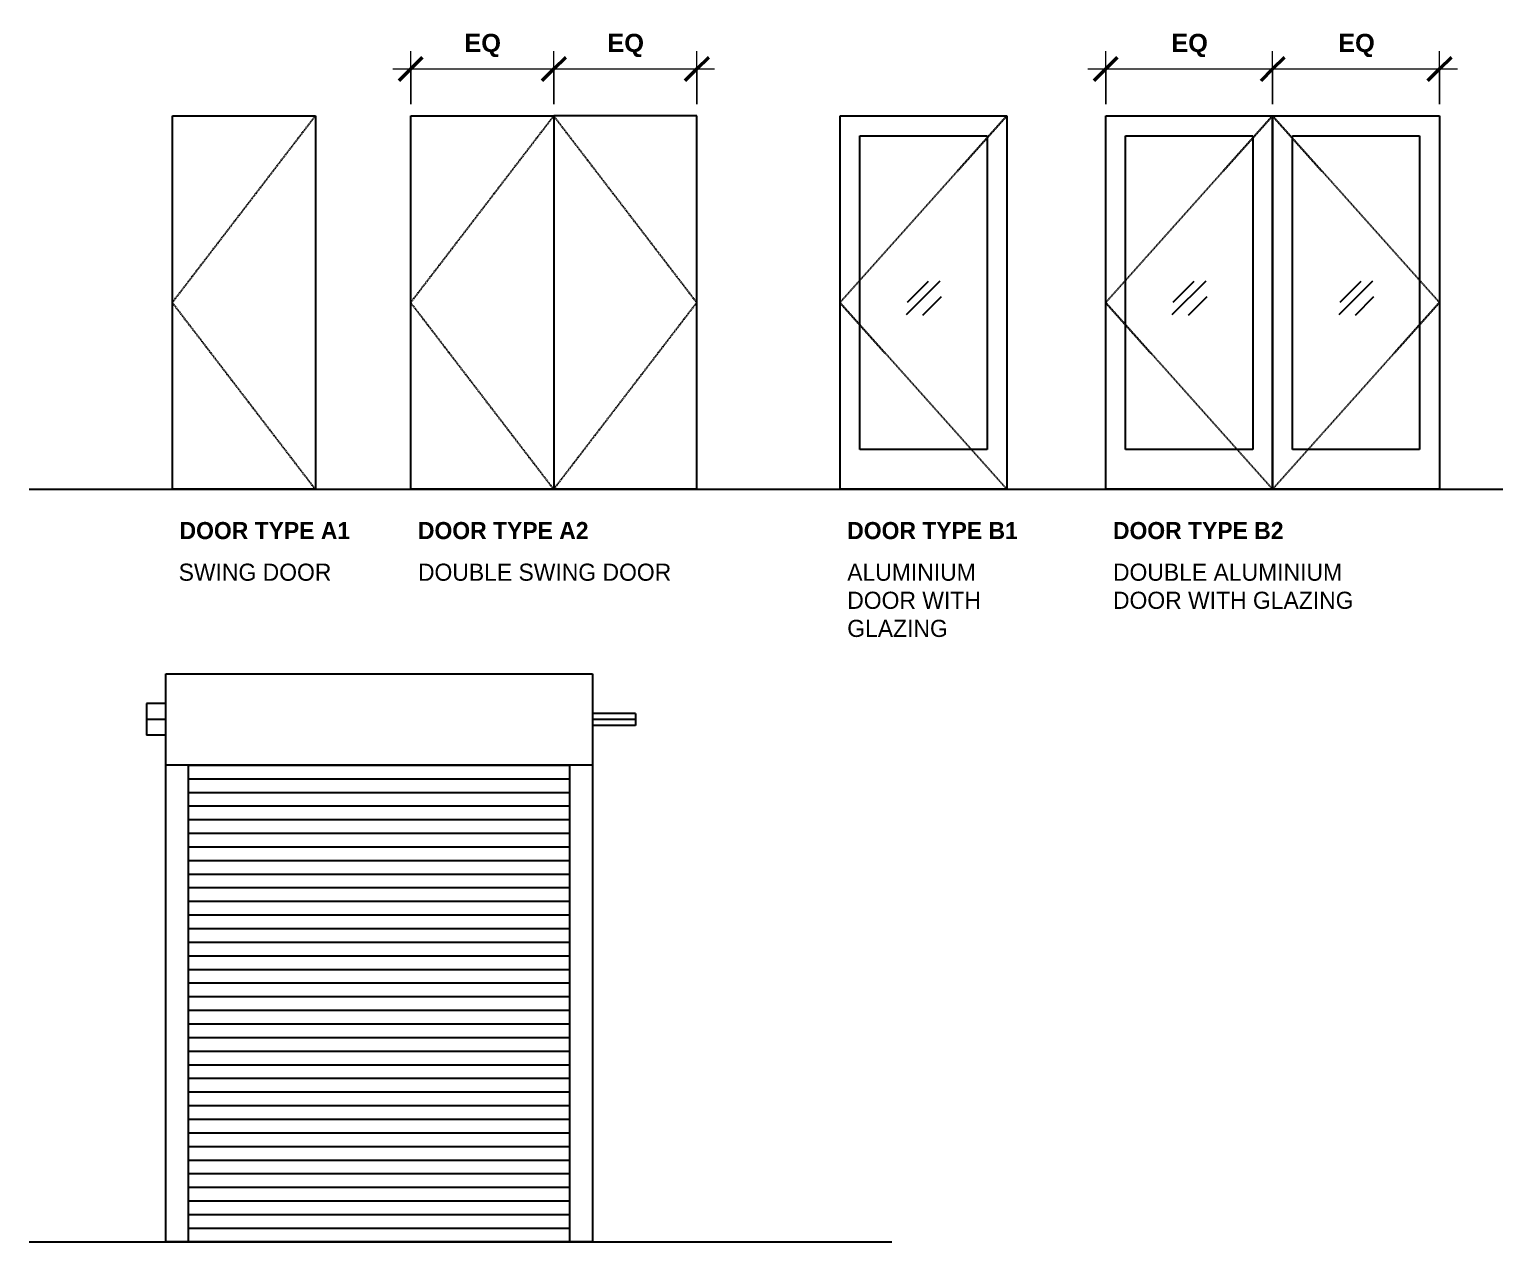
# Model space of a CAD drawing. Header units: inches. Extents: x 116 to 1055, y 81 to 606.
# Drawn here: x 261.2 to 630, y 300.9 to 606.2 of the extents above; entities that cross this region are included whole.
import ezdxf

# ---------------------------------------------------------------- set-up
doc = ezdxf.new("R2010")
doc.units = ezdxf.units.IN
doc.header["$MEASUREMENT"] = 0
doc.linetypes.add('Hidden 1_8_', pattern=[0.1875, 0.125, -0.0625])
for name, color, linetype, lineweight in [('A-ANNO-DIMS', 211, 'Continuous', 9), ('A-ANNO-DIMS-48', 211, 'Continuous', 9), ('A-DETL-HDLN', 90, 'Hidden 1_8_', 30), ('A-DETL-MEDM', 33, 'Continuous', 30), ('A-DETL-THIN', 151, 'Continuous', 30), ('A-DETL-WIDE', 214, 'Continuous', 30), ('G-ANNO-TEXT', 231, 'Continuous', 9)]:
    doc.layers.add(name, color=color, linetype=linetype, lineweight=lineweight)
doc.styles.add('Arial_B_1', font='arialbd.ttf', dxfattribs={"height": 4.566403})
doc.styles.add('Century Gothic_1', font='GOTHIC.TTF', dxfattribs={"height": 4.311335})
doc.dimstyles.new('OD_Dimension_-_1_16__Tol__2', dxfattribs={"dimscale": 12, "dimtxt": 4.5, "dimasz": 0.5, "dimexe": 0.375, "dimexo": 0.25, "dimgap": 0.25, "dimtad": 1, "dimdec": 4, "dimrnd": 0.0625, "dimzin": 1, "dimdsep": 46, "dimlunit": 4, "dimtxsty": 'Arial_B_1', "dimblk1": 'OBLIQUE', "dimblk2": 'OBLIQUE', "dimsah": 1, "dimcen": 0.09, "dimdle": 0.375, "dimazin": 0, "dimtfac": 1, "dimtdec": 4, "dimtix": 1, "dimtmove": 0, "dimatfit": 3, "dimfxl": 1, "dimtvp": 1, "dimtfill": 1, "dimfrac": 2, "dimtolj": 1, "dimtzin": 0, "dimlwd": 13, "dimlwe": 13, "dimarcsym": 2})

# ---------------------------------------------------------------- blocks, each defined once
blk = doc.blocks.new('DIMBLOCK5-Door Types')
at = {"layer": 'A-ANNO-DIMS-48', "lineweight": 13}
for p, q in [((357.16, 587.37), (357.16, 600.69)), ((393.16, 587.37), (393.16, 600.69)), ((352.66, 596.19), (397.66, 596.19)), ((357.16, 596.19), (357.16, 587.37)), ((393.16, 596.19), (393.16, 587.37))]:
    blk.add_line(p, q, dxfattribs=at)
at = {"layer": 'A-ANNO-DIMS-48', "lineweight": 50}
for p, q in [((357.16, 596.19), (360.16, 599.19)), ((393.16, 596.19), (396.16, 599.19)), ((357.16, 596.19), (354.16, 593.19)), ((393.16, 596.19), (390.16, 593.19))]:
    blk.add_line(p, q, dxfattribs=at)
at = {"layer": 'A-ANNO-DIMS-48', "color": 0, "lineweight": 13, "insert": (370.66, 605.04), "char_height": 4.566, "width": 10.8, "attachment_point": 1, "line_spacing_factor": 0.938532, "style": 'Arial_B_1', "bg_fill": 3, "box_fill_scale": 1.25, "bg_fill_color": 0, "bg_fill_transparency": 0}
blk.add_mtext('EQ', dxfattribs=at)
blk = doc.blocks.new('_Oblique')
at = {"color": 0, "linetype": 'ByBlock', "lineweight": -2}
blk.add_line((-0.5, -0.5), (0.5, 0.5), dxfattribs=at)
blk = doc.blocks.new('DIMBLOCK6-Door Types')
at = {"layer": 'A-ANNO-DIMS-48', "lineweight": 13}
for p, q in [((393.16, 587.37), (393.16, 600.69)), ((429.16, 587.37), (429.16, 600.69)), ((388.66, 596.19), (433.66, 596.19)), ((393.16, 596.19), (393.16, 587.37)), ((429.16, 596.19), (429.16, 587.37))]:
    blk.add_line(p, q, dxfattribs=at)
at = {"layer": 'A-ANNO-DIMS-48', "lineweight": 50}
for p, q in [((393.16, 596.19), (396.16, 599.19)), ((429.16, 596.19), (432.16, 599.19)), ((393.16, 596.19), (390.16, 593.19)), ((429.16, 596.19), (426.16, 593.19))]:
    blk.add_line(p, q, dxfattribs=at)
at = {"layer": 'A-ANNO-DIMS-48', "color": 0, "lineweight": 13, "insert": (406.66, 605.04), "char_height": 4.566, "width": 10.8, "attachment_point": 1, "line_spacing_factor": 0.938532, "style": 'Arial_B_1', "bg_fill": 3, "box_fill_scale": 1.25, "bg_fill_color": 0, "bg_fill_transparency": 0}
blk.add_mtext('EQ', dxfattribs=at)
blk = doc.blocks.new('DIMBLOCK7-Door Types')
at = {"layer": 'A-ANNO-DIMS-48', "lineweight": 13}
for p, q in [((532.09, 587.37), (532.09, 600.69)), ((574.09, 587.37), (574.09, 600.69)), ((527.59, 596.19), (578.59, 596.19)), ((532.09, 596.19), (532.09, 587.37)), ((574.09, 596.19), (574.09, 587.37))]:
    blk.add_line(p, q, dxfattribs=at)
at = {"layer": 'A-ANNO-DIMS-48', "lineweight": 50}
for p, q in [((532.09, 596.19), (535.09, 599.19)), ((574.09, 596.19), (577.09, 599.19)), ((532.09, 596.19), (529.09, 593.19)), ((574.09, 596.19), (571.09, 593.19))]:
    blk.add_line(p, q, dxfattribs=at)
at = {"layer": 'A-ANNO-DIMS-48', "color": 0, "lineweight": 13, "insert": (548.59, 605.04), "char_height": 4.566, "width": 10.8, "attachment_point": 1, "line_spacing_factor": 0.938532, "style": 'Arial_B_1', "bg_fill": 3, "box_fill_scale": 1.25, "bg_fill_color": 0, "bg_fill_transparency": 0}
blk.add_mtext('EQ', dxfattribs=at)
blk = doc.blocks.new('DIMBLOCK8-Door Types')
at = {"layer": 'A-ANNO-DIMS-48', "lineweight": 13}
for p, q in [((574.09, 587.37), (574.09, 600.69)), ((616.09, 587.37), (616.09, 600.69)), ((569.59, 596.19), (620.59, 596.19)), ((574.09, 596.19), (574.09, 587.37)), ((616.09, 596.19), (616.09, 587.37))]:
    blk.add_line(p, q, dxfattribs=at)
at = {"layer": 'A-ANNO-DIMS-48', "lineweight": 50}
for p, q in [((574.09, 596.19), (577.09, 599.19)), ((616.09, 596.19), (619.09, 599.19)), ((574.09, 596.19), (571.09, 593.19)), ((616.09, 596.19), (613.09, 593.19))]:
    blk.add_line(p, q, dxfattribs=at)
at = {"layer": 'A-ANNO-DIMS-48', "color": 0, "lineweight": 13, "insert": (590.59, 605.04), "char_height": 4.566, "width": 10.8, "attachment_point": 1, "line_spacing_factor": 0.938532, "style": 'Arial_B_1', "bg_fill": 3, "box_fill_scale": 1.25, "bg_fill_color": 0, "bg_fill_transparency": 0}
blk.add_mtext('EQ', dxfattribs=at)

msp = doc.modelspace()

# ---------------------------------------------------------------- linework, layer by layer
at = {"layer": 'A-DETL-HDLN'}
for p, q in [((297.16444, 537.36756), (333.16439, 584.36756)), ((357.16444, 537.36756), (393.16439, 584.36756)), ((429.16433, 537.36756), (393.16439, 584.36756)), ((465.20837, 537.36756), (507.20837, 584.36756)), ((532.09319, 537.36756), (574.09319, 584.36756)), ((616.09319, 537.36756), (574.09319, 584.36756)), ((333.16439, 490.36756), (297.16444, 537.36756)), ((393.16439, 490.36756), (357.16444, 537.36756)), ((393.16439, 490.36756), (429.16433, 537.36756)), ((507.20837, 490.36756), (465.20837, 537.36756)), ((574.09319, 490.36756), (532.09319, 537.36756)), ((574.09319, 490.36756), (616.09319, 537.36756)), ((326.16439, 490.36756), (362.16433, 490.36756)), ((501.20832, 490.36756), (537.20826, 490.36756)), ((543.20832, 490.36756), (579.20826, 490.36756)), ((389.13845, 300.91106), (425.13839, 300.91106)), ((390.74759, 300.91106), (426.74754, 300.91106))]:
    msp.add_line(p, q, dxfattribs=at)
at = {"layer": 'A-DETL-MEDM'}
for p, q in [((393.16439, 584.36756), (393.16439, 490.36756)), ((470.20837, 500.36756), (470.20837, 579.36756)), ((470.20837, 579.36756), (502.20837, 579.36756)), ((502.20837, 579.36756), (502.20837, 500.36756)), ((537.09319, 500.36756), (537.09319, 579.36756)), ((537.09319, 579.36756), (569.09319, 579.36756)), ((569.09319, 579.36756), (569.09319, 500.36756)), ((579.09319, 500.36756), (579.09319, 579.36756)), ((579.09319, 579.36756), (611.09319, 579.36756)), ((611.09319, 579.36756), (611.09319, 500.36756)), ((502.20837, 500.36756), (470.20837, 500.36756)), ((569.09319, 500.36756), (537.09319, 500.36756)), ((611.09319, 500.36756), (579.09319, 500.36756)), ((261.1645, 490.36756), (858.1645, 490.36756)), ((295.55529, 436.41106), (290.68029, 436.41106)), ((290.68029, 436.41106), (290.68029, 428.41106)), ((295.55529, 432.41106), (290.68029, 432.41106)), ((413.74279, 433.91106), (402.93029, 433.91106)), ((413.74279, 432.41106), (402.93029, 432.41106)), ((413.74279, 433.91106), (413.74279, 430.91106)), ((295.55529, 428.41106), (290.68029, 428.41106)), ((413.74279, 430.91106), (402.93029, 430.91106)), ((402.93029, 420.91106), (295.55529, 420.91106)), ((301.24279, 300.91106), (301.24279, 420.91106)), ((397.24279, 300.91106), (397.24279, 420.91106)), ((261.1645, 300.91106), (459.36496, 300.91106)), ((261.1645, 300.91106), (478.27977, 300.91106))]:
    msp.add_line(p, q, dxfattribs=at)
at = {"layer": 'A-DETL-THIN'}
for p, q in [((481.92593, 534.35685), (490.45101, 542.88193)), ((482.19711, 537.45645), (487.47481, 542.73415)), ((548.81075, 534.35685), (557.33583, 542.88193)), ((549.08193, 537.45645), (554.35962, 542.73415)), ((590.81075, 534.35685), (599.33583, 542.88193)), ((591.08193, 537.45645), (596.35962, 542.73415)), ((486.02947, 534.21775), (490.71228, 538.90056)), ((552.91429, 534.21775), (557.5971, 538.90056)), ((594.91429, 534.21775), (599.5971, 538.90056)), ((301.24279, 420.91106), (397.24279, 420.91106)), ((301.24279, 417.48249), (397.24279, 417.48249)), ((301.24279, 414.05392), (397.24279, 414.05392)), ((301.24279, 410.62534), (397.24279, 410.62534)), ((301.24279, 407.19677), (397.24279, 407.19677)), ((301.24279, 403.7682), (397.24279, 403.7682)), ((301.24279, 400.33963), (397.24279, 400.33963)), ((301.24279, 396.91106), (397.24279, 396.91106)), ((301.24279, 393.48249), (397.24279, 393.48249)), ((301.24279, 390.05392), (397.24279, 390.05392)), ((301.24279, 386.62534), (397.24279, 386.62534)), ((301.24279, 383.19677), (397.24279, 383.19677)), ((301.24279, 379.7682), (397.24279, 379.7682)), ((301.24279, 376.33963), (397.24279, 376.33963)), ((301.24279, 372.91106), (397.24279, 372.91106)), ((301.24279, 369.48249), (397.24279, 369.48249)), ((301.24279, 366.05392), (397.24279, 366.05392)), ((301.24279, 362.62534), (397.24279, 362.62534)), ((301.24279, 359.19677), (397.24279, 359.19677)), ((301.24279, 355.7682), (397.24279, 355.7682)), ((301.24279, 352.33963), (397.24279, 352.33963)), ((301.24279, 348.91106), (397.24279, 348.91106)), ((301.24279, 345.48249), (397.24279, 345.48249)), ((301.24279, 342.05392), (397.24279, 342.05392)), ((301.24279, 338.62534), (397.24279, 338.62534)), ((301.24279, 335.19677), (397.24279, 335.19677)), ((301.24279, 331.7682), (397.24279, 331.7682)), ((301.24279, 328.33963), (397.24279, 328.33963)), ((301.24279, 324.91106), (397.24279, 324.91106)), ((301.24279, 321.48249), (397.24279, 321.48249)), ((301.24279, 318.05392), (397.24279, 318.05392)), ((301.24279, 314.62534), (397.24279, 314.62534)), ((301.24279, 311.19677), (397.24279, 311.19677)), ((301.24279, 307.7682), (397.24279, 307.7682)), ((301.24279, 304.33963), (397.24279, 304.33963)), ((301.24279, 300.91106), (397.24279, 300.91106))]:
    msp.add_line(p, q, dxfattribs=at)
at = {"layer": 'A-DETL-WIDE'}
for p, q in [((297.16444, 584.36756), (333.16439, 584.36756)), ((297.16444, 490.36756), (297.16444, 584.36756)), ((333.16439, 584.36756), (333.16439, 490.36756)), ((357.16444, 584.36756), (393.16439, 584.36756)), ((357.16444, 490.36756), (357.16444, 584.36756)), ((429.16433, 584.36756), (393.16439, 584.36756)), ((429.16433, 490.36756), (429.16433, 584.36756)), ((465.20837, 584.36756), (507.20837, 584.36756)), ((465.20837, 490.36756), (465.20837, 584.36756)), ((507.20837, 584.36756), (507.20837, 490.36756)), ((532.09319, 584.36756), (574.09319, 584.36756)), ((532.09319, 490.36756), (532.09319, 584.36756)), ((574.09319, 584.36756), (574.09319, 490.36756)), ((574.09319, 584.36756), (616.09319, 584.36756)), ((574.09319, 490.36756), (574.09319, 584.36756)), ((616.09319, 584.36756), (616.09319, 490.36756)), ((333.16439, 490.36756), (297.16444, 490.36756)), ((429.16433, 490.36756), (357.16444, 490.36756)), ((507.20837, 490.36756), (465.20837, 490.36756)), ((574.09319, 490.36756), (532.09319, 490.36756)), ((616.09319, 490.36756), (574.09319, 490.36756)), ((295.55529, 443.91106), (402.93029, 443.91106)), ((295.55529, 300.91106), (295.55529, 443.91106)), ((402.93029, 443.91106), (402.93029, 300.91106)), ((402.93029, 300.91106), (295.55529, 300.91106))]:
    msp.add_line(p, q, dxfattribs=at)

# ---------------------------------------------------------------- texts
at = {"layer": 'G-ANNO-TEXT', "color": 137, "attachment_point": 1, "line_spacing_factor": 0.984117, "style": 'Century Gothic_1', "bg_fill": 3, "box_fill_scale": 1.25, "bg_fill_color": 0, "bg_fill_transparency": 0}
for s, insert, char_height, width in [('\\fCentury Gothic|b1|i0|c0|p34|;DOOR TYPE A1', (298.98292, 482.12575), 4.3113354, 49.734), ('\\fCentury Gothic|b1|i0|c0|p34|;DOOR TYPE A2', (358.98292, 482.12575), 4.3113354, 49.734), ('\\fCentury Gothic|b1|i0|c0|p34|;DOOR TYPE B1', (467.02685, 482.12575), 4.3113354, 48.6), ('\\fCentury Gothic|b1|i0|c0|p34|;DOOR TYPE B2', (533.91167, 482.12575), 4.3113354, 48.6), ('SWING DOOR', (298.75792, 471.64199), 4.311335, 47.142), ('DOUBLE SWING DOOR', (358.98292, 471.64199), 4.3113354, 76.194), ('ALUMINIUM\\PDOOR WITH\\PGLAZING', (467.02685, 471.64199), 4.311335, 40.014), ('DOUBLE ALUMINIUM\\PDOOR WITH GLAZING', (533.91167, 471.64199), 4.3113354, 73.224)]:
    msp.add_mtext(s, dxfattribs=dict(at, insert=insert, char_height=char_height, width=width))

# ---------------------------------------------------------------- next in the draw order: dimensions: what is measured, and where the dimension line sits
at = {"layer": 'A-ANNO-DIMS', "lineweight": 13}
for base, p1, p2, override, picture, middle in [((393.16439, 596.1886), (357.16444, 584.36756), (393.16439, 584.36756), {"dimpost": '<>', "dimfxl": 35.999942}, 'DIMBLOCK5-Door Types', (375.16441, 601.73968)), ((574.09319, 596.1886), (532.09319, 584.36756), (574.09319, 584.36756), {"dimpost": '<>', "dimfxl": 42}, 'DIMBLOCK7-Door Types', (553.09319, 601.73968))]:
    dim = msp.add_linear_dim(base=base, p1=p1, p2=p2, text='EQ', dimstyle='OD_Dimension_-_1_16__Tol__2', override=override, dxfattribs=at)
    dim.commit()
    dim.dimension.update_dxf_attribs({"geometry": picture, "text_midpoint": middle})

# ---------------------------------------------------------------- next in the draw order: dimensions: what is measured, and where the dimension line sits
for base, p1, p2, override, picture, middle in [((429.16433, 596.1886), (393.16439, 584.36756), (429.16433, 584.36756), {"dimpost": '<>', "dimfxl": 35.999942}, 'DIMBLOCK6-Door Types', (411.16436, 601.73968)), ((616.09319, 596.1886), (574.09319, 584.36756), (616.09319, 584.36756), {"dimpost": '<>', "dimfxl": 42}, 'DIMBLOCK8-Door Types', (595.09319, 601.73968))]:
    dim = msp.add_linear_dim(base=base, p1=p1, p2=p2, text='EQ', dimstyle='OD_Dimension_-_1_16__Tol__2', override=override, dxfattribs=at)
    dim.commit()
    dim.dimension.update_dxf_attribs({"geometry": picture, "text_midpoint": middle})

doc.saveas('drawing.dxf')
